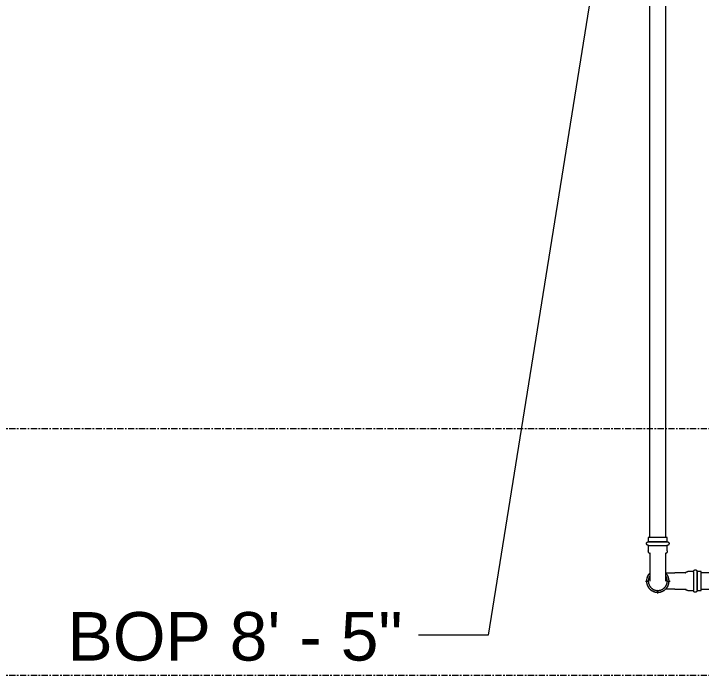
# Model space of a CAD drawing. Header units: inches. Extents: x -3679 to 241, y -496 to 1784.
# Drawn here: x -769.8 to -714.1, y 378 to 431.6 of the extents above; entities that cross this region are included whole.
import ezdxf

# ---------------------------------------------------------------- set-up
doc = ezdxf.new("R2010")
doc.units = ezdxf.units.IN
doc.header["$MEASUREMENT"] = 0
doc.linetypes.add('Grid Line', pattern=[0.875, 0.5, -0.125, 0.125, -0.125])
for name, color, linetype, lineweight in [('G-ANNO-DIMS', 251, 'Continuous', 9), ('P-PIPE', 1, 'Continuous', 9), ('P-PIPE-CNTR', 1, 'Continuous', 9), ('S-GRID', 8, 'Continuous', 9)]:
    doc.layers.add(name, color=color, linetype=linetype, lineweight=lineweight)
doc.styles.add('Arial', font='arial.ttf', dxfattribs={"height": 3.934132})

# ---------------------------------------------------------------- blocks, each defined once
blk = doc.blocks.new('Victaulic-VicPress316-Elbow 90-45deg Style P568_P571 - Standard-523083-SECOND LEVEL')
at = {"layer": 'P-PIPE'}
for p, q in [((-3178.283, 1233.462), (-3178.283, 1232.568)), ((-3176.968, 1232.571), (-3176.968, 1233.462)), ((-3178.392, 1232.416), (-3178.392, 1231.964)), ((-3176.859, 1231.964), (-3176.859, 1232.416)), ((-3177.625, 1231.964), (-3178.392, 1231.964)), ((-3178.392, 1231.673), (-3178.392, 1231.335)), ((-3177.625, 1231.673), (-3178.392, 1231.673)), ((-3176.859, 1231.964), (-3177.625, 1231.964)), ((-3176.859, 1231.673), (-3177.625, 1231.673)), ((-3176.859, 1231.335), (-3176.859, 1231.673)), ((-3178.392, 1231.335), (-3177.625, 1231.335)), ((-3177.625, 1231.335), (-3176.859, 1231.335))]:
    blk.add_line(p, q, dxfattribs=at)
at = {"layer": 'P-PIPE', "flags": 128}
for points in [[(-3177.625, 1235.767), (-3177.661, 1235.766), (-3177.698, 1235.764), (-3177.734, 1235.76), (-3177.77, 1235.755), (-3177.806, 1235.749), (-3177.842, 1235.741), (-3177.877, 1235.731), (-3177.912, 1235.721), (-3177.946, 1235.708), (-3177.98, 1235.695), (-3178.013, 1235.68), (-3178.046, 1235.664), (-3178.078, 1235.646), (-3178.109, 1235.628), (-3178.14, 1235.608), (-3178.17, 1235.586), (-3178.198, 1235.564), (-3178.226, 1235.54), (-3178.253, 1235.516), (-3178.279, 1235.49), (-3178.304, 1235.464), (-3178.328, 1235.436), (-3178.351, 1235.407), (-3178.372, 1235.378), (-3178.392, 1235.348), (-3178.412, 1235.317), (-3178.429, 1235.285), (-3178.446, 1235.252), (-3178.461, 1235.219), (-3178.475, 1235.185), (-3178.488, 1235.151), (-3178.499, 1235.116), (-3178.508, 1235.081), (-3178.517, 1235.046), (-3178.524, 1235.01), (-3178.529, 1234.974), (-3178.533, 1234.938), (-3178.536, 1234.901), (-3178.537, 1234.865), (-3178.537, 1234.828), (-3178.535, 1234.792), (-3178.532, 1234.755), (-3178.527, 1234.719), (-3178.521, 1234.683), (-3178.513, 1234.648), (-3178.504, 1234.612), (-3178.494, 1234.577), (-3178.482, 1234.543), (-3178.469, 1234.509), (-3178.454, 1234.475), (-3178.438, 1234.442), (-3178.421, 1234.41), (-3178.403, 1234.379), (-3178.383, 1234.348), (-3178.362, 1234.318), (-3178.34, 1234.289), (-3178.317, 1234.261), (-3178.293, 1234.234)], [(-3177.625, 1235.621), (-3177.656, 1235.621), (-3177.686, 1235.619), (-3177.717, 1235.616), (-3177.747, 1235.612), (-3177.777, 1235.606), (-3177.807, 1235.599), (-3177.837, 1235.591), (-3177.866, 1235.582), (-3177.895, 1235.572), (-3177.924, 1235.561), (-3177.951, 1235.548), (-3177.979, 1235.535), (-3178.006, 1235.52), (-3178.032, 1235.504), (-3178.058, 1235.487), (-3178.083, 1235.47), (-3178.107, 1235.451), (-3178.13, 1235.431), (-3178.153, 1235.41), (-3178.175, 1235.389), (-3178.196, 1235.366), (-3178.216, 1235.343), (-3178.235, 1235.319), (-3178.253, 1235.294), (-3178.27, 1235.269), (-3178.286, 1235.243), (-3178.301, 1235.216), (-3178.315, 1235.189), (-3178.328, 1235.161), (-3178.339, 1235.133), (-3178.35, 1235.104), (-3178.359, 1235.075), (-3178.368, 1235.045), (-3178.375, 1235.015), (-3178.38, 1234.985), (-3178.385, 1234.955), (-3178.388, 1234.924), (-3178.391, 1234.894), (-3178.391, 1234.863), (-3178.391, 1234.832), (-3178.39, 1234.802), (-3178.387, 1234.771), (-3178.383, 1234.741), (-3178.378, 1234.711), (-3178.371, 1234.681), (-3178.364, 1234.651), (-3178.355, 1234.622), (-3178.345, 1234.593), (-3178.334, 1234.564), (-3178.322, 1234.536), (-3178.309, 1234.508), (-3178.294, 1234.481), (-3178.283, 1234.461)], [(-3176.968, 1234.223), (-3176.946, 1234.246), (-3176.922, 1234.274), (-3176.899, 1234.302), (-3176.878, 1234.332), (-3176.858, 1234.362), (-3176.838, 1234.393), (-3176.821, 1234.425), (-3176.804, 1234.458), (-3176.789, 1234.491), (-3176.775, 1234.524), (-3176.762, 1234.559), (-3176.751, 1234.593), (-3176.742, 1234.629), (-3176.733, 1234.664), (-3176.726, 1234.7), (-3176.721, 1234.736), (-3176.717, 1234.772), (-3176.714, 1234.809), (-3176.713, 1234.845), (-3176.713, 1234.881), (-3176.715, 1234.918), (-3176.718, 1234.954), (-3176.723, 1234.99), (-3176.729, 1235.026), (-3176.737, 1235.062), (-3176.746, 1235.097), (-3176.756, 1235.132), (-3176.768, 1235.167), (-3176.781, 1235.201), (-3176.796, 1235.234), (-3176.812, 1235.267), (-3176.829, 1235.299), (-3176.847, 1235.331), (-3176.867, 1235.362), (-3176.888, 1235.392), (-3176.91, 1235.421), (-3176.933, 1235.449), (-3176.957, 1235.476), (-3176.983, 1235.502), (-3177.009, 1235.527), (-3177.036, 1235.551), (-3177.065, 1235.574), (-3177.094, 1235.596), (-3177.124, 1235.617), (-3177.155, 1235.636), (-3177.187, 1235.655), (-3177.219, 1235.671), (-3177.252, 1235.687), (-3177.285, 1235.701), (-3177.32, 1235.714), (-3177.354, 1235.726), (-3177.389, 1235.736), (-3177.425, 1235.745), (-3177.46, 1235.752), (-3177.496, 1235.758), (-3177.533, 1235.762), (-3177.569, 1235.765), (-3177.605, 1235.767), (-3177.625, 1235.767)], [(-3176.964, 1234.467), (-3176.949, 1234.494), (-3176.935, 1234.521), (-3176.922, 1234.549), (-3176.911, 1234.577), (-3176.9, 1234.606), (-3176.891, 1234.635), (-3176.882, 1234.665), (-3176.875, 1234.694), (-3176.87, 1234.725), (-3176.865, 1234.755), (-3176.862, 1234.785), (-3176.859, 1234.816), (-3176.859, 1234.847), (-3176.859, 1234.877), (-3176.86, 1234.908), (-3176.863, 1234.938), (-3176.867, 1234.969), (-3176.872, 1234.999), (-3176.879, 1235.029), (-3176.886, 1235.059), (-3176.895, 1235.088), (-3176.905, 1235.117), (-3176.916, 1235.146), (-3176.928, 1235.174), (-3176.941, 1235.201), (-3176.956, 1235.229), (-3176.971, 1235.255), (-3176.988, 1235.281), (-3177.005, 1235.306), (-3177.024, 1235.33), (-3177.043, 1235.354), (-3177.064, 1235.377), (-3177.085, 1235.399), (-3177.107, 1235.42), (-3177.13, 1235.44), (-3177.154, 1235.46), (-3177.179, 1235.478), (-3177.204, 1235.495), (-3177.23, 1235.512), (-3177.256, 1235.527), (-3177.284, 1235.541), (-3177.311, 1235.554), (-3177.34, 1235.566), (-3177.368, 1235.577), (-3177.397, 1235.587), (-3177.427, 1235.595), (-3177.457, 1235.603), (-3177.487, 1235.609), (-3177.517, 1235.614), (-3177.547, 1235.617), (-3177.578, 1235.62), (-3177.608, 1235.621), (-3177.625, 1235.621)], [(-3178.283, 1234.855), (-3178.283, 1234.854), (-3178.283, 1234.85), (-3178.283, 1234.845), (-3178.283, 1234.837), (-3178.283, 1234.827), (-3178.283, 1234.815), (-3178.283, 1234.801), (-3178.283, 1234.784), (-3178.283, 1234.766), (-3178.283, 1234.745), (-3178.283, 1234.722), (-3178.283, 1234.697), (-3178.283, 1234.671), (-3178.283, 1234.642), (-3178.283, 1234.612), (-3178.283, 1234.579), (-3178.283, 1234.545), (-3178.283, 1234.509), (-3178.283, 1234.472), (-3178.283, 1234.432), (-3178.283, 1234.392), (-3178.283, 1234.349), (-3178.283, 1234.306), (-3178.283, 1234.261), (-3178.283, 1234.214), (-3178.283, 1234.167), (-3178.283, 1234.118), (-3178.283, 1234.069), (-3178.283, 1234.018), (-3178.283, 1233.967), (-3178.283, 1233.914), (-3178.283, 1233.861), (-3178.283, 1233.808), (-3178.283, 1233.753), (-3178.283, 1233.699), (-3178.283, 1233.644), (-3178.283, 1233.588), (-3178.283, 1233.533), (-3178.283, 1233.477), (-3178.283, 1233.462)], [(-3176.968, 1233.462), (-3176.968, 1233.518), (-3176.968, 1233.573), (-3176.968, 1233.629), (-3176.968, 1233.684), (-3176.968, 1233.739), (-3176.968, 1233.793), (-3176.968, 1233.847), (-3176.968, 1233.9), (-3176.968, 1233.953), (-3176.968, 1234.004), (-3176.968, 1234.055), (-3176.968, 1234.105), (-3176.968, 1234.154), (-3176.968, 1234.202), (-3176.968, 1234.248), (-3176.968, 1234.294), (-3176.968, 1234.338), (-3176.968, 1234.38), (-3176.968, 1234.422), (-3176.968, 1234.461), (-3176.968, 1234.499), (-3176.968, 1234.535), (-3176.968, 1234.57), (-3176.968, 1234.603), (-3176.968, 1234.634), (-3176.968, 1234.663), (-3176.968, 1234.69), (-3176.968, 1234.716), (-3176.968, 1234.739), (-3176.968, 1234.76), (-3176.968, 1234.779), (-3176.968, 1234.796), (-3176.968, 1234.811), (-3176.968, 1234.824), (-3176.968, 1234.835), (-3176.968, 1234.843), (-3176.968, 1234.849), (-3176.968, 1234.853), (-3176.968, 1234.855), (-3176.968, 1234.855)], [(-3178.392, 1232.416), (-3178.391, 1232.427), (-3178.391, 1232.438), (-3178.39, 1232.448), (-3178.388, 1232.459), (-3178.386, 1232.47), (-3178.384, 1232.481), (-3178.381, 1232.491), (-3178.378, 1232.502), (-3178.374, 1232.512), (-3178.37, 1232.522), (-3178.366, 1232.532), (-3178.361, 1232.542), (-3178.355, 1232.551), (-3178.35, 1232.561), (-3178.344, 1232.57), (-3178.338, 1232.579), (-3178.331, 1232.587), (-3178.324, 1232.596), (-3178.317, 1232.604), (-3178.309, 1232.611), (-3178.301, 1232.619), (-3178.293, 1232.626), (-3178.284, 1232.633), (-3178.283, 1232.634)], [(-3176.968, 1232.634), (-3176.959, 1232.627), (-3176.951, 1232.62), (-3176.943, 1232.613), (-3176.935, 1232.605), (-3176.927, 1232.597), (-3176.92, 1232.589), (-3176.914, 1232.58), (-3176.907, 1232.571), (-3176.901, 1232.562), (-3176.896, 1232.553), (-3176.89, 1232.543), (-3176.885, 1232.534), (-3176.881, 1232.524), (-3176.877, 1232.514), (-3176.873, 1232.503), (-3176.87, 1232.493), (-3176.867, 1232.483), (-3176.864, 1232.472), (-3176.862, 1232.461), (-3176.861, 1232.45), (-3176.86, 1232.44), (-3176.859, 1232.429), (-3176.859, 1232.418), (-3176.859, 1232.416)], [(-3178.392, 1231.673), (-3178.397, 1231.673), (-3178.403, 1231.674), (-3178.409, 1231.674), (-3178.415, 1231.675), (-3178.42, 1231.676), (-3178.426, 1231.678), (-3178.432, 1231.679), (-3178.437, 1231.681), (-3178.443, 1231.683), (-3178.448, 1231.685), (-3178.453, 1231.687), (-3178.459, 1231.69), (-3178.464, 1231.693), (-3178.469, 1231.696), (-3178.474, 1231.699), (-3178.478, 1231.702), (-3178.483, 1231.706), (-3178.487, 1231.709), (-3178.492, 1231.713), (-3178.496, 1231.717), (-3178.5, 1231.722), (-3178.504, 1231.726), (-3178.507, 1231.731), (-3178.511, 1231.735), (-3178.514, 1231.74), (-3178.517, 1231.745), (-3178.52, 1231.75), (-3178.522, 1231.755), (-3178.525, 1231.761), (-3178.527, 1231.766), (-3178.529, 1231.772), (-3178.531, 1231.777), (-3178.532, 1231.783), (-3178.534, 1231.788), (-3178.535, 1231.794), (-3178.536, 1231.8), (-3178.536, 1231.806), (-3178.537, 1231.811), (-3178.537, 1231.817), (-3178.537, 1231.823), (-3178.537, 1231.829), (-3178.536, 1231.835), (-3178.535, 1231.84), (-3178.534, 1231.846), (-3178.533, 1231.852), (-3178.532, 1231.858), (-3178.53, 1231.863), (-3178.528, 1231.869), (-3178.526, 1231.874), (-3178.524, 1231.879), (-3178.521, 1231.885), (-3178.519, 1231.89), (-3178.516, 1231.895), (-3178.512, 1231.9), (-3178.509, 1231.904), (-3178.506, 1231.909), (-3178.502, 1231.914), (-3178.498, 1231.918), (-3178.494, 1231.922), (-3178.49, 1231.926), (-3178.485, 1231.93), (-3178.481, 1231.934), (-3178.476, 1231.937), (-3178.471, 1231.94), (-3178.467, 1231.944), (-3178.461, 1231.946), (-3178.456, 1231.949), (-3178.451, 1231.952), (-3178.446, 1231.954), (-3178.44, 1231.956), (-3178.435, 1231.958), (-3178.429, 1231.959), (-3178.423, 1231.961), (-3178.418, 1231.962), (-3178.412, 1231.963), (-3178.406, 1231.964), (-3178.4, 1231.964), (-3178.395, 1231.964), (-3178.392, 1231.964)], [(-3177.625, 1231.964), (-3177.656, 1231.964), (-3177.686, 1231.964), (-3177.717, 1231.964), (-3177.747, 1231.964), (-3177.777, 1231.964), (-3177.807, 1231.964), (-3177.837, 1231.964), (-3177.866, 1231.964), (-3177.895, 1231.964), (-3177.924, 1231.964), (-3177.951, 1231.964), (-3177.979, 1231.964), (-3178.006, 1231.964), (-3178.032, 1231.964), (-3178.058, 1231.964), (-3178.083, 1231.964), (-3178.107, 1231.964), (-3178.13, 1231.964), (-3178.153, 1231.964), (-3178.175, 1231.964), (-3178.196, 1231.964), (-3178.216, 1231.964), (-3178.235, 1231.964), (-3178.253, 1231.964), (-3178.27, 1231.964), (-3178.286, 1231.964), (-3178.301, 1231.964), (-3178.315, 1231.964), (-3178.328, 1231.964), (-3178.339, 1231.964), (-3178.35, 1231.964), (-3178.359, 1231.964), (-3178.368, 1231.964), (-3178.375, 1231.964), (-3178.38, 1231.964), (-3178.385, 1231.964), (-3178.388, 1231.964), (-3178.391, 1231.964), (-3178.391, 1231.964), (-3178.392, 1231.964)], [(-3178.392, 1231.964), (-3178.391, 1231.964), (-3178.389, 1231.964), (-3178.386, 1231.964), (-3178.382, 1231.964), (-3178.376, 1231.964), (-3178.37, 1231.964), (-3178.362, 1231.964), (-3178.353, 1231.964)], [(-3178.35, 1231.673), (-3178.359, 1231.673), (-3178.368, 1231.673), (-3178.375, 1231.673), (-3178.38, 1231.673), (-3178.385, 1231.673), (-3178.388, 1231.673), (-3178.391, 1231.673), (-3178.391, 1231.673), (-3178.392, 1231.673)], [(-3178.392, 1231.673), (-3178.391, 1231.673), (-3178.389, 1231.673), (-3178.386, 1231.673), (-3178.382, 1231.673), (-3178.376, 1231.673), (-3178.37, 1231.673), (-3178.362, 1231.673), (-3178.353, 1231.673), (-3178.342, 1231.673), (-3178.331, 1231.673), (-3178.319, 1231.673), (-3178.305, 1231.673), (-3178.29, 1231.673), (-3178.274, 1231.673), (-3178.258, 1231.673), (-3178.24, 1231.673), (-3178.221, 1231.673), (-3178.201, 1231.673), (-3178.181, 1231.673), (-3178.159, 1231.673), (-3178.137, 1231.673), (-3178.113, 1231.673), (-3178.089, 1231.673), (-3178.065, 1231.673), (-3178.039, 1231.673), (-3178.013, 1231.673), (-3177.986, 1231.673), (-3177.959, 1231.673), (-3177.931, 1231.673), (-3177.903, 1231.673), (-3177.874, 1231.673), (-3177.845, 1231.673), (-3177.815, 1231.673), (-3177.785, 1231.673), (-3177.755, 1231.673), (-3177.725, 1231.673), (-3177.695, 1231.673), (-3177.664, 1231.673), (-3177.633, 1231.673), (-3177.625, 1231.673)], [(-3176.859, 1231.964), (-3176.859, 1231.964), (-3176.861, 1231.964), (-3176.864, 1231.964), (-3176.868, 1231.964), (-3176.874, 1231.964), (-3176.88, 1231.964), (-3176.888, 1231.964), (-3176.897, 1231.964), (-3176.908, 1231.964), (-3176.919, 1231.964), (-3176.932, 1231.964), (-3176.945, 1231.964), (-3176.96, 1231.964), (-3176.976, 1231.964), (-3176.992, 1231.964), (-3177.01, 1231.964), (-3177.029, 1231.964), (-3177.049, 1231.964), (-3177.069, 1231.964), (-3177.091, 1231.964), (-3177.113, 1231.964), (-3177.137, 1231.964), (-3177.161, 1231.964), (-3177.185, 1231.964), (-3177.211, 1231.964), (-3177.237, 1231.964), (-3177.264, 1231.964), (-3177.291, 1231.964), (-3177.319, 1231.964), (-3177.347, 1231.964), (-3177.376, 1231.964), (-3177.405, 1231.964), (-3177.435, 1231.964), (-3177.465, 1231.964), (-3177.495, 1231.964), (-3177.525, 1231.964), (-3177.556, 1231.964), (-3177.586, 1231.964), (-3177.617, 1231.964), (-3177.625, 1231.964)], [(-3177.625, 1231.673), (-3177.594, 1231.673), (-3177.564, 1231.673), (-3177.533, 1231.673), (-3177.503, 1231.673), (-3177.473, 1231.673), (-3177.443, 1231.673), (-3177.413, 1231.673), (-3177.384, 1231.673), (-3177.355, 1231.673), (-3177.327, 1231.673), (-3177.299, 1231.673), (-3177.271, 1231.673), (-3177.244, 1231.673), (-3177.218, 1231.673), (-3177.192, 1231.673), (-3177.167, 1231.673), (-3177.143, 1231.673), (-3177.12, 1231.673), (-3177.097, 1231.673), (-3177.075, 1231.673), (-3177.054, 1231.673), (-3177.034, 1231.673), (-3177.015, 1231.673), (-3176.997, 1231.673), (-3176.98, 1231.673), (-3176.964, 1231.673), (-3176.949, 1231.673), (-3176.935, 1231.673), (-3176.922, 1231.673), (-3176.911, 1231.673), (-3176.9, 1231.673), (-3176.891, 1231.673), (-3176.882, 1231.673), (-3176.875, 1231.673), (-3176.87, 1231.673), (-3176.865, 1231.673), (-3176.862, 1231.673), (-3176.859, 1231.673), (-3176.859, 1231.673), (-3176.859, 1231.673)], [(-3176.9, 1231.964), (-3176.891, 1231.964), (-3176.882, 1231.964), (-3176.875, 1231.964), (-3176.87, 1231.964), (-3176.865, 1231.964), (-3176.862, 1231.964), (-3176.859, 1231.964), (-3176.859, 1231.964), (-3176.859, 1231.964)], [(-3176.859, 1231.673), (-3176.859, 1231.673), (-3176.861, 1231.673), (-3176.864, 1231.673), (-3176.868, 1231.673), (-3176.874, 1231.673), (-3176.88, 1231.673), (-3176.888, 1231.673), (-3176.897, 1231.673)], [(-3176.859, 1231.964), (-3176.853, 1231.964), (-3176.847, 1231.964), (-3176.841, 1231.963), (-3176.835, 1231.962), (-3176.83, 1231.961), (-3176.824, 1231.96), (-3176.818, 1231.959), (-3176.813, 1231.957), (-3176.807, 1231.955), (-3176.802, 1231.953), (-3176.797, 1231.95), (-3176.791, 1231.948), (-3176.786, 1231.945), (-3176.781, 1231.942), (-3176.776, 1231.939), (-3176.772, 1231.936), (-3176.767, 1231.932), (-3176.763, 1231.928), (-3176.758, 1231.924), (-3176.754, 1231.92), (-3176.75, 1231.916), (-3176.746, 1231.912), (-3176.743, 1231.907), (-3176.739, 1231.902), (-3176.736, 1231.897), (-3176.733, 1231.893), (-3176.73, 1231.887), (-3176.728, 1231.882), (-3176.725, 1231.877), (-3176.723, 1231.872), (-3176.721, 1231.866), (-3176.719, 1231.861), (-3176.718, 1231.855), (-3176.716, 1231.849), (-3176.715, 1231.844), (-3176.714, 1231.838), (-3176.714, 1231.832), (-3176.713, 1231.826), (-3176.713, 1231.82), (-3176.713, 1231.815), (-3176.713, 1231.809), (-3176.714, 1231.803), (-3176.715, 1231.797), (-3176.716, 1231.791), (-3176.717, 1231.786), (-3176.718, 1231.78), (-3176.72, 1231.775), (-3176.722, 1231.769), (-3176.724, 1231.764), (-3176.726, 1231.758), (-3176.729, 1231.753), (-3176.731, 1231.748), (-3176.734, 1231.743), (-3176.738, 1231.738), (-3176.741, 1231.733), (-3176.744, 1231.729), (-3176.748, 1231.724), (-3176.752, 1231.72), (-3176.756, 1231.716), (-3176.76, 1231.712), (-3176.765, 1231.708), (-3176.769, 1231.704), (-3176.774, 1231.701), (-3176.779, 1231.697), (-3176.784, 1231.694), (-3176.789, 1231.691), (-3176.794, 1231.689), (-3176.799, 1231.686), (-3176.804, 1231.684), (-3176.81, 1231.682), (-3176.815, 1231.68), (-3176.821, 1231.678), (-3176.827, 1231.677), (-3176.832, 1231.676), (-3176.838, 1231.675), (-3176.844, 1231.674), (-3176.85, 1231.674), (-3176.855, 1231.673), (-3176.859, 1231.673)]]:
    blk.add_lwpolyline(points, dxfattribs=at)
blk = doc.blocks.new('Victaulic-VicPress316-Elbow 90-45deg Style P568_P571 - Standard-V43-SECOND LEVEL')
at = {"layer": 'P-PIPE'}
for p, q in [((-856.899, 460.612), (-856.899, 459.718)), ((-855.584, 459.721), (-855.584, 460.612)), ((-857.008, 459.566), (-857.008, 459.114)), ((-855.475, 459.114), (-855.475, 459.566)), ((-856.241, 459.114), (-857.008, 459.114)), ((-857.008, 458.823), (-857.008, 458.485)), ((-856.241, 458.823), (-857.008, 458.823)), ((-855.475, 459.114), (-856.241, 459.114)), ((-855.475, 458.823), (-856.241, 458.823)), ((-855.475, 458.485), (-855.475, 458.823)), ((-857.008, 458.485), (-856.241, 458.485)), ((-856.241, 458.485), (-855.475, 458.485))]:
    blk.add_line(p, q, dxfattribs=at)
at = {"layer": 'P-PIPE', "flags": 128}
for points in [[(-856.241, 462.917), (-856.278, 462.916), (-856.314, 462.914), (-856.35, 462.91), (-856.387, 462.905), (-856.422, 462.899), (-856.458, 462.891), (-856.493, 462.881), (-856.528, 462.871), (-856.563, 462.859), (-856.596, 462.845), (-856.63, 462.83), (-856.662, 462.814), (-856.694, 462.796), (-856.726, 462.778), (-856.756, 462.758), (-856.786, 462.736), (-856.815, 462.714), (-856.843, 462.691), (-856.87, 462.666), (-856.895, 462.64), (-856.92, 462.614), (-856.944, 462.586), (-856.967, 462.557), (-856.988, 462.528), (-857.009, 462.498), (-857.028, 462.467), (-857.046, 462.435), (-857.062, 462.402), (-857.077, 462.369), (-857.091, 462.335), (-857.104, 462.301), (-857.115, 462.266), (-857.125, 462.231), (-857.133, 462.196), (-857.14, 462.16), (-857.145, 462.124), (-857.15, 462.088), (-857.152, 462.051), (-857.153, 462.015), (-857.153, 461.978), (-857.151, 461.942), (-857.148, 461.906), (-857.143, 461.869), (-857.137, 461.833), (-857.129, 461.798), (-857.12, 461.762), (-857.11, 461.727), (-857.098, 461.693), (-857.085, 461.659), (-857.071, 461.625), (-857.055, 461.593), (-857.038, 461.56), (-857.019, 461.529), (-856.999, 461.498), (-856.979, 461.468), (-856.957, 461.439), (-856.933, 461.411), (-856.909, 461.384), (-856.884, 461.358), (-856.857, 461.332), (-856.83, 461.308), (-856.802, 461.285), (-856.772, 461.264), (-856.742, 461.243), (-856.711, 461.223), (-856.68, 461.205), (-856.647, 461.188), (-856.614, 461.173), (-856.581, 461.159), (-856.547, 461.146), (-856.512, 461.134), (-856.477, 461.124), (-856.442, 461.115), (-856.406, 461.108), (-856.37, 461.102), (-856.334, 461.098), (-856.297, 461.095), (-856.261, 461.093), (-856.241, 461.093)], [(-855.61, 462.662), (-855.625, 462.677), (-855.653, 462.702), (-855.681, 462.725), (-855.71, 462.746), (-855.74, 462.767), (-855.771, 462.786), (-855.803, 462.805), (-855.835, 462.822), (-855.868, 462.837), (-855.902, 462.851), (-855.936, 462.864), (-855.97, 462.876), (-856.005, 462.886), (-856.041, 462.895), (-856.077, 462.902), (-856.113, 462.908), (-856.149, 462.912), (-856.185, 462.915), (-856.222, 462.917), (-856.241, 462.917)], [(-856.899, 462.003), (-856.899, 462.005), (-856.899, 462.005)], [(-856.899, 460.612), (-856.899, 460.668), (-856.899, 460.723), (-856.899, 460.779), (-856.899, 460.834), (-856.899, 460.889), (-856.899, 460.943), (-856.899, 460.997), (-856.899, 461.05), (-856.899, 461.103), (-856.899, 461.154), (-856.899, 461.205), (-856.899, 461.255), (-856.899, 461.304), (-856.899, 461.352), (-856.899, 461.376)], [(-856.241, 461.093), (-856.205, 461.094), (-856.168, 461.096), (-856.132, 461.1), (-856.096, 461.105), (-856.06, 461.111), (-856.024, 461.119), (-855.989, 461.128), (-855.954, 461.139), (-855.92, 461.151), (-855.886, 461.165), (-855.853, 461.18), (-855.82, 461.196), (-855.788, 461.214), (-855.757, 461.232), (-855.726, 461.252), (-855.697, 461.273), (-855.668, 461.296), (-855.64, 461.319), (-855.613, 461.344)], [(-855.584, 461.347), (-855.584, 461.317), (-855.584, 461.269), (-855.584, 461.219), (-855.584, 461.168), (-855.584, 461.117), (-855.584, 461.064), (-855.584, 461.011), (-855.584, 460.958), (-855.584, 460.903), (-855.584, 460.849), (-855.584, 460.794), (-855.584, 460.738), (-855.584, 460.683), (-855.584, 460.627), (-855.584, 460.612)], [(-857.008, 459.566), (-857.008, 459.577), (-857.007, 459.588), (-857.006, 459.599), (-857.004, 459.609), (-857.002, 459.62), (-857, 459.631), (-856.997, 459.641), (-856.994, 459.652), (-856.99, 459.662), (-856.986, 459.672), (-856.982, 459.682), (-856.977, 459.692), (-856.972, 459.701), (-856.966, 459.711), (-856.96, 459.72), (-856.954, 459.729), (-856.947, 459.737), (-856.94, 459.746), (-856.933, 459.754), (-856.925, 459.761), (-856.917, 459.769), (-856.909, 459.776), (-856.9, 459.783), (-856.899, 459.784)], [(-855.584, 459.784), (-855.575, 459.777), (-855.567, 459.77), (-855.559, 459.763), (-855.551, 459.755), (-855.544, 459.747), (-855.537, 459.739), (-855.53, 459.73), (-855.523, 459.721), (-855.517, 459.712), (-855.512, 459.703), (-855.506, 459.694), (-855.502, 459.684), (-855.497, 459.674), (-855.493, 459.664), (-855.489, 459.654), (-855.486, 459.643), (-855.483, 459.633), (-855.481, 459.622), (-855.479, 459.611), (-855.477, 459.601), (-855.476, 459.59), (-855.475, 459.579), (-855.475, 459.568), (-855.475, 459.566)], [(-857.008, 458.823), (-857.014, 458.824), (-857.019, 458.824), (-857.025, 458.825), (-857.031, 458.825), (-857.037, 458.826), (-857.042, 458.828), (-857.048, 458.829), (-857.054, 458.831), (-857.059, 458.833), (-857.064, 458.835), (-857.07, 458.837), (-857.075, 458.84), (-857.08, 458.843), (-857.085, 458.846), (-857.09, 458.849), (-857.095, 458.852), (-857.099, 458.856), (-857.104, 458.86), (-857.108, 458.864), (-857.112, 458.868), (-857.116, 458.872), (-857.12, 458.876), (-857.124, 458.881), (-857.127, 458.886), (-857.13, 458.89), (-857.133, 458.895), (-857.136, 458.9), (-857.139, 458.906), (-857.141, 458.911), (-857.143, 458.916), (-857.145, 458.922), (-857.147, 458.927), (-857.149, 458.933), (-857.15, 458.939), (-857.151, 458.944), (-857.152, 458.95), (-857.153, 458.956), (-857.153, 458.962), (-857.153, 458.967), (-857.153, 458.973), (-857.153, 458.979), (-857.152, 458.985), (-857.152, 458.991), (-857.151, 458.996), (-857.149, 459.002), (-857.148, 459.008), (-857.146, 459.013), (-857.144, 459.019), (-857.142, 459.024), (-857.14, 459.03), (-857.138, 459.035), (-857.135, 459.04), (-857.132, 459.045), (-857.129, 459.05), (-857.125, 459.055), (-857.122, 459.059), (-857.118, 459.064), (-857.114, 459.068), (-857.11, 459.072), (-857.106, 459.076), (-857.102, 459.08), (-857.097, 459.084), (-857.092, 459.087), (-857.088, 459.091), (-857.083, 459.094), (-857.078, 459.097), (-857.073, 459.099), (-857.067, 459.102), (-857.062, 459.104), (-857.056, 459.106), (-857.051, 459.108), (-857.045, 459.11), (-857.04, 459.111), (-857.034, 459.112), (-857.028, 459.113), (-857.023, 459.114), (-857.017, 459.114), (-857.011, 459.114), (-857.008, 459.114)], [(-856.241, 459.114), (-856.272, 459.114), (-856.303, 459.114), (-856.333, 459.114), (-856.363, 459.114), (-856.394, 459.114), (-856.423, 459.114), (-856.453, 459.114), (-856.482, 459.114), (-856.511, 459.114), (-856.54, 459.114), (-856.568, 459.114), (-856.595, 459.114), (-856.622, 459.114), (-856.648, 459.114), (-856.674, 459.114), (-856.699, 459.114), (-856.723, 459.114), (-856.747, 459.114), (-856.769, 459.114), (-856.791, 459.114), (-856.812, 459.114), (-856.832, 459.114), (-856.851, 459.114), (-856.869, 459.114), (-856.886, 459.114), (-856.902, 459.114), (-856.917, 459.114), (-856.931, 459.114), (-856.944, 459.114), (-856.956, 459.114), (-856.966, 459.114), (-856.976, 459.114), (-856.984, 459.114), (-856.991, 459.114), (-856.997, 459.114), (-857.001, 459.114), (-857.005, 459.114), (-857.007, 459.114), (-857.008, 459.114), (-857.008, 459.114)], [(-857.008, 459.114), (-857.007, 459.114), (-857.005, 459.114), (-857.002, 459.114), (-856.998, 459.114), (-856.992, 459.114), (-856.986, 459.114), (-856.978, 459.114), (-856.969, 459.114)], [(-856.966, 458.823), (-856.976, 458.823), (-856.984, 458.823), (-856.991, 458.823), (-856.997, 458.823), (-857.001, 458.823), (-857.005, 458.823), (-857.007, 458.823), (-857.008, 458.823), (-857.008, 458.823)], [(-857.008, 458.823), (-857.007, 458.823), (-857.005, 458.823), (-857.002, 458.823), (-856.998, 458.823), (-856.992, 458.823), (-856.986, 458.823), (-856.978, 458.823), (-856.969, 458.823), (-856.959, 458.823), (-856.947, 458.823), (-856.935, 458.823), (-856.921, 458.823), (-856.906, 458.823), (-856.891, 458.823), (-856.874, 458.823), (-856.856, 458.823), (-856.837, 458.823), (-856.818, 458.823), (-856.797, 458.823), (-856.775, 458.823), (-856.753, 458.823), (-856.73, 458.823), (-856.706, 458.823), (-856.681, 458.823), (-856.655, 458.823), (-856.629, 458.823), (-856.603, 458.823), (-856.575, 458.823), (-856.547, 458.823), (-856.519, 458.823), (-856.49, 458.823), (-856.461, 458.823), (-856.431, 458.823), (-856.402, 458.823), (-856.372, 458.823), (-856.341, 458.823), (-856.311, 458.823), (-856.28, 458.823), (-856.25, 458.823), (-856.241, 458.823)], [(-855.475, 459.114), (-855.475, 459.114), (-855.477, 459.114), (-855.48, 459.114), (-855.485, 459.114), (-855.49, 459.114), (-855.497, 459.114), (-855.505, 459.114), (-855.514, 459.114), (-855.524, 459.114), (-855.535, 459.114), (-855.548, 459.114), (-855.561, 459.114), (-855.576, 459.114), (-855.592, 459.114), (-855.609, 459.114), (-855.626, 459.114), (-855.645, 459.114), (-855.665, 459.114), (-855.686, 459.114), (-855.707, 459.114), (-855.73, 459.114), (-855.753, 459.114), (-855.777, 459.114), (-855.802, 459.114), (-855.827, 459.114), (-855.853, 459.114), (-855.88, 459.114), (-855.907, 459.114), (-855.935, 459.114), (-855.964, 459.114), (-855.992, 459.114), (-856.021, 459.114), (-856.051, 459.114), (-856.081, 459.114), (-856.111, 459.114), (-856.141, 459.114), (-856.172, 459.114), (-856.202, 459.114), (-856.233, 459.114), (-856.241, 459.114)], [(-856.241, 458.823), (-856.211, 458.823), (-856.18, 458.823), (-856.149, 458.823), (-856.119, 458.823), (-856.089, 458.823), (-856.059, 458.823), (-856.029, 458.823), (-856, 458.823), (-855.971, 458.823), (-855.943, 458.823), (-855.915, 458.823), (-855.887, 458.823), (-855.86, 458.823), (-855.834, 458.823), (-855.808, 458.823), (-855.784, 458.823), (-855.759, 458.823), (-855.736, 458.823), (-855.713, 458.823), (-855.691, 458.823), (-855.67, 458.823), (-855.65, 458.823), (-855.631, 458.823), (-855.613, 458.823), (-855.596, 458.823), (-855.58, 458.823), (-855.565, 458.823), (-855.551, 458.823), (-855.539, 458.823), (-855.527, 458.823), (-855.516, 458.823), (-855.507, 458.823), (-855.499, 458.823), (-855.492, 458.823), (-855.486, 458.823), (-855.481, 458.823), (-855.478, 458.823), (-855.476, 458.823), (-855.475, 458.823), (-855.475, 458.823)], [(-855.516, 459.114), (-855.507, 459.114), (-855.499, 459.114), (-855.492, 459.114), (-855.486, 459.114), (-855.481, 459.114), (-855.478, 459.114), (-855.476, 459.114), (-855.475, 459.114), (-855.475, 459.114)], [(-855.475, 458.823), (-855.475, 458.823), (-855.477, 458.823), (-855.48, 458.823), (-855.485, 458.823), (-855.49, 458.823), (-855.497, 458.823), (-855.505, 458.823), (-855.514, 458.823)], [(-855.475, 459.114), (-855.469, 459.114), (-855.463, 459.114), (-855.457, 459.113), (-855.452, 459.113), (-855.446, 459.112), (-855.44, 459.11), (-855.435, 459.109), (-855.429, 459.107), (-855.424, 459.105), (-855.418, 459.103), (-855.413, 459.101), (-855.408, 459.098), (-855.402, 459.095), (-855.397, 459.092), (-855.393, 459.089), (-855.388, 459.086), (-855.383, 459.082), (-855.379, 459.078), (-855.375, 459.074), (-855.37, 459.07), (-855.366, 459.066), (-855.363, 459.062), (-855.359, 459.057), (-855.356, 459.052), (-855.352, 459.048), (-855.349, 459.043), (-855.346, 459.038), (-855.344, 459.032), (-855.341, 459.027), (-855.339, 459.022), (-855.337, 459.016), (-855.335, 459.011), (-855.334, 459.005), (-855.332, 458.999), (-855.331, 458.994), (-855.331, 458.988), (-855.33, 458.982), (-855.329, 458.976), (-855.329, 458.971), (-855.329, 458.965), (-855.33, 458.959), (-855.33, 458.953), (-855.331, 458.947), (-855.332, 458.942), (-855.333, 458.936), (-855.334, 458.93), (-855.336, 458.925), (-855.338, 458.919), (-855.34, 458.914), (-855.342, 458.908), (-855.345, 458.903), (-855.348, 458.898), (-855.351, 458.893), (-855.354, 458.888), (-855.357, 458.883), (-855.361, 458.879), (-855.364, 458.874), (-855.368, 458.87), (-855.372, 458.866), (-855.376, 458.862), (-855.381, 458.858), (-855.385, 458.854), (-855.39, 458.851), (-855.395, 458.847), (-855.4, 458.844), (-855.405, 458.841), (-855.41, 458.839), (-855.415, 458.836), (-855.421, 458.834), (-855.426, 458.832), (-855.432, 458.83), (-855.437, 458.828), (-855.443, 458.827), (-855.448, 458.826), (-855.454, 458.825), (-855.46, 458.824), (-855.466, 458.824), (-855.472, 458.823), (-855.475, 458.823)]]:
    blk.add_lwpolyline(points, dxfattribs=at)

msp = doc.modelspace()

# ---------------------------------------------------------------- linework, layer by layer
at = {"layer": 'G-ANNO-DIMS'}
for p, q in [((-719.868, 452.978), (-731.374, 381.253)), ((-731.374, 381.253), (-737.004, 381.253))]:
    msp.add_line(p, q, dxfattribs=at)
at = {"layer": 'P-PIPE'}
for p, q in [((-718.283, 452.139), (-718.283, 389.155)), ((-716.968, 389.155), (-716.968, 452.139)), ((-662.121, 386.293), (-714.105, 386.293)), ((-714.105, 384.978), (-662.121, 384.978))]:
    msp.add_line(p, q, dxfattribs=at)
at = {"layer": 'P-PIPE-CNTR'}
for p, q in [((-718.625, 385.635), (-718.361, 385.635)), ((-716.889, 385.635), (-716.625, 385.635)), ((-717.625, 384.635), (-717.625, 384.897))]:
    msp.add_line(p, q, dxfattribs=at)
at = {"layer": 'S-GRID', "linetype": 'Grid Line'}
for p, q in [((-3666.394, 398), (228, 398)), ((-3666.394, 378), (228, 378))]:
    msp.add_line(p, q, dxfattribs=at)

# ---------------------------------------------------------------- block references
at = {"layer": 'P-PIPE'}
for name, p, rotation in [('Victaulic-VicPress316-Elbow 90-45deg Style P568_P571 - Standard-523083-SECOND LEVEL', (-3895.25, 1620.49), 180), ('Victaulic-VicPress316-Elbow 90-45deg Style P568_P571 - Standard-V43-SECOND LEVEL', (-255.62, 1241.876), 90)]:
    msp.add_blockref(name, p, dxfattribs=dict(at, rotation=rotation))

# ---------------------------------------------------------------- texts
at = {"layer": 'G-ANNO-DIMS', "insert": (-765.424, 383.123), "char_height": 3.93413, "width": 32.304, "attachment_point": 1, "line_spacing_factor": 0.938532, "style": 'Arial'}
msp.add_mtext('BOP 8\' - 5"', dxfattribs=at)

doc.saveas('drawing.dxf')
